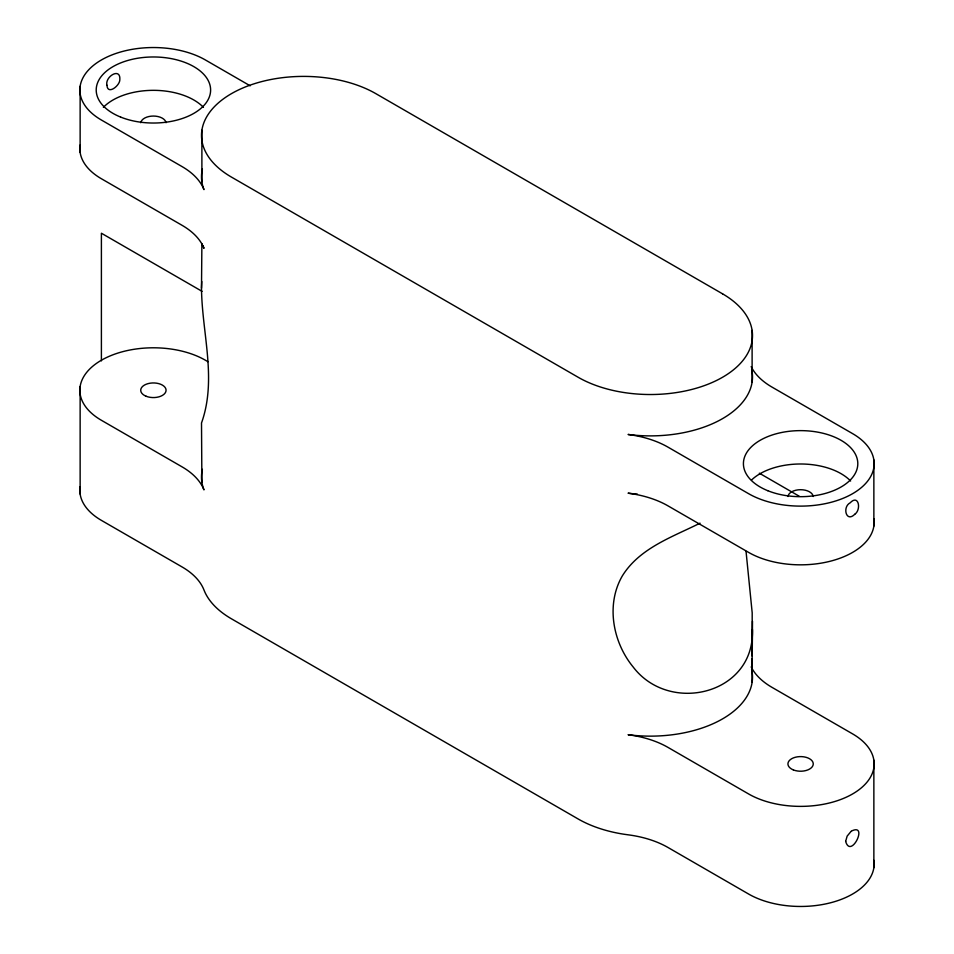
<?xml version="1.0" encoding="UTF-8"?>
<svg xmlns="http://www.w3.org/2000/svg" width="954" height="954" viewBox="0 0 954 954"><rect width="100%" height="100%" fill="white"/><g stroke="black" fill="none" stroke-linecap="round" stroke-linejoin="round"><path stroke-width="1.43" d="M752.11 682.313L752.193 612.85L746.04 551.352M752.193 658.797L752.11 672.033L752.217 658.976M752.229 652.918L752.372 629.401C755.139 694.262 669.625 714.999 633.17 667.001C612.754 642.197 605.718 604.407 622.39 575.811C639.645 548.049 672.236 537.042 700.069 523.162M752.229 656.078L752.491 621.257M201.89 482.14L201.509 422.968C217.154 379.251 201.902 332.91 201.497 288.203L201.89 243.568M201.497 288.203L201.759 281.478M845.661 841.38L847.14 836.133L851.111 831.339M854.784 514.254C861.474 509.794 858.791 493.731 850.109 502.865C842.203 506.896 846.043 522.947 854.712 514.337M851.457 831.077C868.772 822.455 850.932 859.637 845.661 841.392M250.186 85.824L205.408 59.971A73.553 42.465 0 0 0 101.398 59.971A73.553 42.465 0 0 0 101.398 120.025L181.999 166.556A81.722 47.175 0 0 1 203.965 189.619A102.15 58.981 0 0 1 202.367 169.049M759.336 473.196L799.309 496.271M202.081 291.352L101.398 233.229L101.398 360.874M207.972 361.709L205.408 360.23A73.553 42.465 0 0 0 101.398 360.23A73.553 42.465 0 0 0 101.398 420.285L181.999 466.816A81.722 47.175 0 0 1 203.965 489.879A102.15 58.981 0 0 1 202.367 469.308M873.864 459.947L873.864 526.071M873.864 760.207L873.864 867.699M752.11 330.406L752.11 382.053M201.89 130.233L201.89 181.88M80.136 86.301L80.136 152.413M80.136 386.561L80.136 494.053M140.787 122.72A12.664 7.31 0 0 1 153.403 116.054A12.664 7.31 0 0 1 166.02 122.72M80.136 145.02A73.553 42.465 0 0 0 101.398 178.744L181.999 225.275A81.722 47.175 0 0 1 203.965 248.338A102.15 58.981 0 0 1 203.071 245.774M80.136 486.647A73.553 42.465 0 0 0 101.398 520.371L181.999 566.903A81.722 47.175 0 0 1 203.965 589.966L204.979 592.351A102.15 58.981 0 0 0 231.417 618.788L578.124 818.961A102.15 58.981 0 0 0 623.916 834.225L628.054 834.81A81.722 47.175 0 0 1 667.991 847.486L748.592 894.029A73.553 42.465 0 0 0 831.673 902.484A73.553 42.465 0 0 0 873.864 860.293M103.378 107.349A57.204 33.032 0 0 1 153.403 90.332A57.204 33.032 0 0 1 203.44 107.349M787.956 496.497A12.664 7.31 0 0 1 800.597 489.7A12.664 7.31 0 0 1 813.225 496.497M751.18 366.622A81.722 47.175 0 0 0 772.001 387.097L852.602 433.629A73.553 42.465 0 0 1 852.602 493.683A73.553 42.465 0 0 1 748.592 493.683L667.991 447.14A81.722 47.175 0 0 0 628.054 434.464A102.15 58.981 0 0 0 751.621 369.174M873.864 518.666A73.553 42.465 0 0 1 831.673 560.857A73.553 42.465 0 0 1 748.592 552.39L667.991 505.858A81.722 47.175 0 0 0 628.054 493.182A102.15 58.981 0 0 0 637.403 494.124M751.621 669.434A102.15 58.981 0 0 1 628.054 734.723A81.722 47.175 0 0 1 667.991 747.399L748.592 793.943A73.553 42.465 0 0 0 852.602 793.943A73.553 42.465 0 0 0 852.602 733.888L772.001 687.357A81.722 47.175 0 0 1 751.18 666.882M751.561 480.005A57.204 33.032 0 0 1 850.622 481.007M106.955 85.276C107.504 95.424 119.882 85.657 119.822 79.766C120.824 66.852 104.678 76.666 106.955 85.276M722.583 293.844L375.876 93.671A102.15 58.981 0 0 0 231.417 93.671A102.15 58.981 0 0 0 231.417 177.074L578.124 377.247A102.15 58.981 0 0 0 722.583 377.247A102.15 58.981 0 0 0 722.583 293.844M146.141 396.256A12.664 7.31 0 0 0 166.02 390.901A12.664 7.31 0 0 0 148.049 383.627A12.664 7.31 0 0 0 146.141 396.256M120.598 117.056A57.204 33.032 0 0 0 210.393 92.884A57.204 33.032 0 0 0 129.231 60.066A57.204 33.032 0 0 0 120.598 117.056M793.334 769.902A12.664 7.31 0 0 0 813.213 764.548A12.664 7.31 0 0 0 795.242 757.285A12.664 7.31 0 0 0 793.334 769.902M767.779 490.702A57.204 33.032 0 0 0 857.586 466.53A57.204 33.032 0 0 0 776.425 433.724A57.204 33.032 0 0 0 767.779 490.702"/></g></svg>
